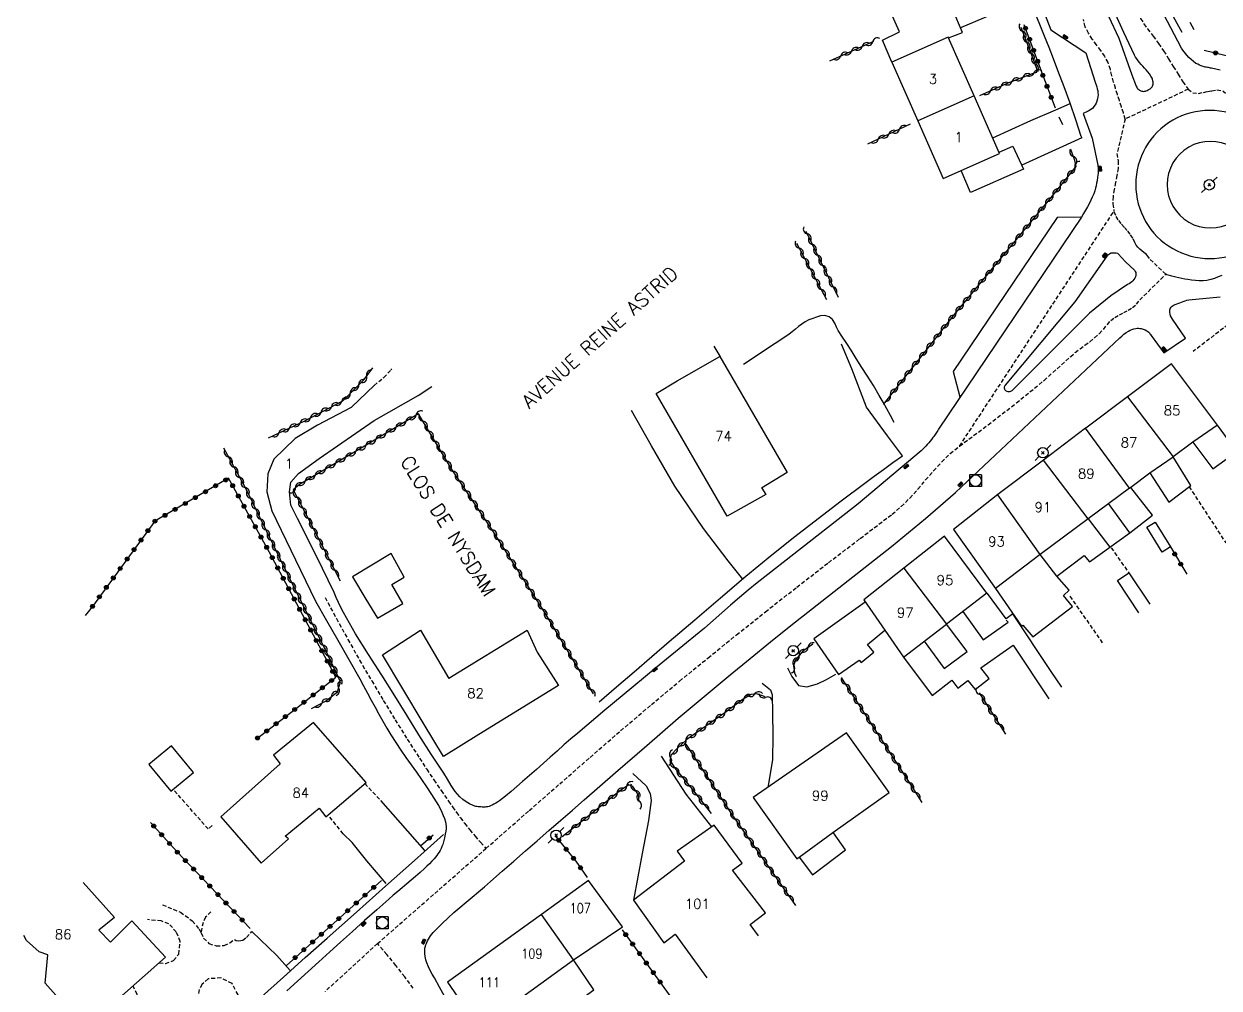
# Model space of a CAD drawing. Header units: millimetres. Extents: x 157000 to 158001, y 157000 to 158002.
# Drawn here: x 157381.4 to 157534.4, y 157479.6 to 157602.9 of the extents above; entities that cross this region are included whole.
import ezdxf
from ezdxf.enums import TextEntityAlignment as Align

# ---------------------------------------------------------------- set-up
doc = ezdxf.new("R2010")
doc.units = ezdxf.units.MM
doc.linetypes.add('DASHED', pattern=[0.75, 0.5, -0.25])
doc.layers.get('0').update_dxf_attribs({"linetype": 'CONTINUOUS'})
for name, color, linetype in [('W0001', 6, 'DASHED'), ('W0006', 2, 'CONTINUOUS'), ('W0008', 7, 'CONTINUOUS'), ('W0014', 7, 'CONTINUOUS'), ('W0017', 7, 'CONTINUOUS'), ('W0101', 7, 'CONTINUOUS'), ('W0104', 1, 'CONTINUOUS'), ('W0112', 1, 'DASHED'), ('W0300', 7, 'CONTINUOUS'), ('W0310', 3, 'CONTINUOUS'), ('W0323', 7, 'CONTINUOUS'), ('W0401', 7, 'CONTINUOUS'), ('W0420', 7, 'CONTINUOUS'), ('W0473', 7, 'CONTINUOUS'), ('W0989', 7, 'CONTINUOUS'), ('W0991', 7, 'CONTINUOUS'), ('W1102', 7, 'CONTINUOUS')]:
    doc.layers.add(name, color=color, linetype=linetype)
doc.styles.get("Standard").update_dxf_attribs({"font": 'romans.shx', "width": 0.85})

# ---------------------------------------------------------------- blocks, each defined once
blk = doc.blocks.new('T473')
for p, q in [((-0.166667, 0.166667), (0.166667, -0.166667)), ((-0.166667, -0.166667), (0.166667, 0.166667)), ((0.500001, 0.500001), (1.000002, 1.000002)), ((-1.000002, -1.000002), (-0.500001, -0.500001))]:
    blk.add_line(p, q)
blk.add_ellipse((0, 0), major_axis=(0.471405, 0.471405), ratio=1, start_param=5.4977871438, end_param=11.780972451)
blk = doc.blocks.new('T401')
for p, q in [((-0.3, 0.3), (0, 0.3)), ((-0.3, -0.25), (-0.3, 0.3)), ((-0.3, 0.15), (0, 0.15)), ((-0.3, 0), (0, 0)), ((0, 0.3), (0, -0.25)), ((-0.3, -0.15), (0, -0.15)), ((-0.3, -0.25), (-0.3, -0.3)), ((-0.3, -0.3), (0, -0.3)), ((0, -0.3), (0, -0.25))]:
    blk.add_line(p, q)
blk = doc.blocks.new('T420')
for p, q in [((0.75, 0.75), (-0.75, 0.75)), ((-0.75, 0.75), (-0.75, -0.75)), ((0.75, 0.75), (0.75, -0.75)), ((0.75, -0.75), (-0.75, -0.75))]:
    blk.add_line(p, q)
blk.add_ellipse((0, 0), major_axis=(-0.53, 0.53), ratio=1, start_param=3.926991, end_param=10.210176)
blk = doc.blocks.new('t310o')
at = {"color": 0, "linetype": 'Continuous'}
for centre, start, end in [((-0.5, 0.38), 216.8699, 323.1304), ((0.5, -0.37), 36.8699, 143.1303)]:
    blk.add_arc(centre, 0.625, start, end, dxfattribs=at)
blk = doc.blocks.new('t323o')
at = {"color": 0, "linetype": 'Continuous'}
for radius in [0.25, 0.15]:
    blk.add_circle((0, 0), radius, dxfattribs=at)

msp = doc.modelspace()

# ---------------------------------------------------------------- linework, layer by layer
at = {"layer": 'W0001'}
for points in [[(157516.91, 157612.58), (157521.92, 157607.71), (157522.42, 157607.09), (157522.85, 157606.42), (157523.24, 157605.72), (157523.6, 157605.01), (157523.95, 157604.3), (157524.32, 157603.6), (157524.74, 157602.92), (157525.21, 157602.28), (157525.93, 157601.36), (157526.61, 157600.41), (157527.26, 157599.45), (157527.88, 157598.46), (157528.5, 157597.48), (157529.12, 157596.49), (157529.74, 157595.52), (157530.39, 157594.55)], [(157522.35, 157590.73), (157522.11, 157591.52), (157521.86, 157592.31), (157521.6, 157593.1), (157521.35, 157593.89), (157521.1, 157594.68), (157520.86, 157595.48), (157520.64, 157596.28), (157520.45, 157597.08), (157520.16, 157597.96), (157519.72, 157598.77), (157519.21, 157599.51), (157518.67, 157600.23), (157518.14, 157600.96), (157517.64, 157601.72), (157517.24, 157602.56), (157516.99, 157603.46)], [(157530.39, 157594.55), (157522.35, 157590.73)], [(157530.39, 157594.55), (157530.98, 157594.11), (157531.71, 157594.02), (157532.36, 157594.16), (157532.89, 157594.26), (157533.42, 157594.37), (157534.08, 157594.48), (157534.82, 157594.36), (157535.4, 157593.87), (157535.83, 157593.43), (157536.38, 157593.17), (157536.95, 157593.05), (157537.48, 157592.97), (157538, 157592.9), (157538.56, 157592.8), (157539.12, 157592.57), (157539.56, 157592.17), (157543.85, 157590.53)], [(157522.35, 157590.73), (157521.29, 157586.33), (157521.45, 157585.4), (157521.43, 157584.46), (157521.29, 157583.54), (157521.11, 157582.64), (157520.93, 157581.75), (157520.79, 157580.84), (157520.76, 157579.9), (157520.91, 157578.96)], [(157501.15, 157548.91), (157520.91, 157578.96)], [(157527.53, 157570.88), (157525.44, 157572.89), (157525.25, 157573.19), (157525.01, 157573.45), (157524.75, 157573.67), (157524.48, 157573.88), (157524.21, 157574.11), (157523.95, 157574.35), (157523.73, 157574.63), (157523.57, 157574.96), (157523.32, 157575.52), (157522.99, 157576.02), (157522.61, 157576.49), (157522.21, 157576.93), (157521.82, 157577.38), (157521.45, 157577.86), (157521.13, 157578.39), (157520.91, 157578.96)], [(157501.15, 157548.91), (157504.81, 157551.64), (157508.42, 157554.42), (157511.96, 157557.31), (157515.37, 157560.35), (157515.95, 157560.86), (157516.57, 157561.34), (157517.19, 157561.8), (157517.81, 157562.26), (157518.43, 157562.75), (157519.03, 157563.27), (157519.58, 157563.84), (157520.07, 157564.47), (157520.5, 157564.97), (157521.03, 157565.36), (157521.6, 157565.69), (157522.16, 157565.98), (157522.73, 157566.28), (157523.29, 157566.63), (157523.8, 157567.06), (157524.21, 157567.6), (157527.53, 157570.88)], [(157534.73, 157570.75), (157534.23, 157570.56), (157533.77, 157570.36), (157533.29, 157570.21), (157532.81, 157570.11), (157532.31, 157570.05), (157531.82, 157570.03), (157531.33, 157570.07), (157530.84, 157570.14), (157530.35, 157570.21), (157529.97, 157570.28), (157529.58, 157570.35), (157529.2, 157570.43), (157528.82, 157570.53), (157528.66, 157570.58), (157528.49, 157570.61), (157528.33, 157570.65), (157528.17, 157570.68), (157528.01, 157570.71), (157527.85, 157570.76), (157527.69, 157570.81), (157527.53, 157570.88)], [(157440.55, 157497.43), (157446.08, 157502.28), (157449.98, 157505.68), (157453.87, 157509.09), (157457.78, 157512.48), (157461.72, 157515.83), (157465.33, 157518.84), (157468.97, 157521.82), (157472.62, 157524.77), (157476.3, 157527.7), (157480.32, 157530.86), (157484.37, 157533.99), (157488.44, 157537.1), (157492.51, 157540.19), (157493.69, 157541.18), (157494.79, 157542.26), (157495.82, 157543.4), (157496.81, 157544.57), (157497.81, 157545.73), (157498.85, 157546.87), (157499.95, 157547.94), (157501.15, 157548.91)], [(157419.96, 157529.54), (157421.4, 157526.85), (157422.88, 157524.17), (157424.38, 157521.51), (157425.92, 157518.86), (157427.41, 157516.36), (157428.93, 157513.88), (157430.48, 157511.42), (157432.05, 157508.97), (157432.96, 157507.58), (157433.88, 157506.2), (157434.81, 157504.83), (157435.75, 157503.48), (157436.26, 157502.76), (157436.76, 157502.05), (157437.28, 157501.35), (157437.81, 157500.65), (157438.48, 157499.83), (157439.15, 157499.02), (157439.85, 157498.22), (157440.55, 157497.43)], [(157426.67, 157485.26), (157440.55, 157497.43)], [(157426.67, 157485.26), (157424.44, 157483.22), (157422.21, 157481.18), (157419.97, 157479.15)], [(157431.25, 157479.55), (157430.15, 157481.02), (157429.02, 157482.46), (157427.86, 157483.87), (157426.67, 157485.26)]]:
    msp.add_lwpolyline(points, dxfattribs=at)
at = {"layer": 'W0006'}
msp.add_lwpolyline([(157516.67, 157578.21), (157513.64, 157578.14), (157500.32, 157558.43), (157501.17, 157555.22)], dxfattribs=at)
at = {"layer": 'W0008'}
for points in [[(157503.2, 157627.06), (157512.83, 157602.14), (157517.3, 157599.22), (157518.53, 157595.34), (157518.62, 157595.1), (157518.71, 157594.85), (157518.78, 157594.6), (157518.84, 157594.35), (157518.86, 157594.09), (157518.87, 157593.83), (157518.86, 157593.57), (157518.81, 157593.31), (157518.73, 157593.05), (157518.63, 157592.79), (157518.5, 157592.55), (157518.35, 157592.33), (157518.19, 157592.15), (157518.02, 157592), (157517.83, 157591.86), (157517.62, 157591.75), (157516.96, 157591.44), (157518.14, 157588.29), (157518.83, 157584.85), (157518.88, 157584.34), (157518.87, 157583.83), (157518.81, 157583.33), (157518.74, 157582.84), (157518.69, 157582.52), (157518.63, 157582.2), (157518.56, 157581.89), (157518.47, 157581.58), (157518.32, 157581.16), (157518.14, 157580.76), (157517.95, 157580.37), (157517.76, 157579.98), (157517.52, 157579.52), (157517.28, 157579.08), (157517.03, 157578.64), (157516.75, 157578.21), (157498.46, 157551.06), (157498.37, 157550.92), (157498.28, 157550.79), (157498.19, 157550.66), (157498.11, 157550.52), (157498.02, 157550.39), (157497.93, 157550.26), (157497.84, 157550.12), (157497.74, 157549.99), (157497.57, 157549.76), (157497.39, 157549.54), (157497.21, 157549.31), (157497.02, 157549.1), (157496.83, 157548.89), (157496.63, 157548.69), (157496.43, 157548.5), (157496.22, 157548.32), (157488.18, 157541.53), (157486.58, 157540.3), (157475.27, 157531.43)], [(157534.5, 157597.01), (157533.95, 157597.13), (157533.4, 157597.24), (157533.26, 157597.27), (157533.13, 157597.29), (157532.99, 157597.32), (157532.86, 157597.34), (157532.72, 157597.36), (157532.59, 157597.39), (157532.45, 157597.43), (157532.32, 157597.46), (157532.08, 157597.55), (157531.85, 157597.64), (157531.62, 157597.75), (157531.4, 157597.87), (157531.08, 157598.1), (157530.79, 157598.36), (157530.51, 157598.63), (157530.25, 157598.91), (157530.06, 157599.12), (157529.88, 157599.34), (157529.72, 157599.56), (157529.57, 157599.81), (157521.01, 157616.09)], [(157520.22, 157603.92), (157521.55, 157601.1), (157523.19, 157596.38), (157523.76, 157594.93), (157523.82, 157594.81), (157523.89, 157594.7), (157523.97, 157594.6), (157524.07, 157594.51), (157524.16, 157594.44), (157524.25, 157594.39), (157524.36, 157594.35), (157524.46, 157594.32), (157524.58, 157594.29), (157524.7, 157594.28), (157524.82, 157594.29), (157524.93, 157594.31), (157525.05, 157594.35), (157525.16, 157594.41), (157525.27, 157594.47), (157525.37, 157594.53), (157525.45, 157594.58), (157525.54, 157594.63), (157525.61, 157594.68), (157525.68, 157594.74), (157525.72, 157594.79), (157525.76, 157594.83), (157525.8, 157594.88), (157525.83, 157594.94), (157525.86, 157594.99), (157525.88, 157595.05), (157525.9, 157595.1), (157525.92, 157595.16), (157525.93, 157595.27), (157525.93, 157595.38), (157525.91, 157595.48), (157525.89, 157595.58), (157525.88, 157595.68), (157525.86, 157595.78), (157525.83, 157595.87), (157525.8, 157595.97), (157525.64, 157596.25), (157525.45, 157596.52), (157525.24, 157596.77), (157525.03, 157597.02), (157524.81, 157597.25), (157524.59, 157597.49), (157524.38, 157597.73), (157524.18, 157597.98), (157524.01, 157598.21), (157523.84, 157598.44), (157523.68, 157598.67), (157523.55, 157598.92), (157522.16, 157601.8), (157519.38, 157607.96)], [(157479.55, 157525.94), (157492.43, 157536.06), (157496.8, 157539.64), (157500.62, 157542.99), (157521.66, 157562.76), (157521.92, 157562.99), (157522.18, 157563.22), (157522.45, 157563.43), (157522.75, 157563.62), (157522.97, 157563.74), (157523.2, 157563.84), (157523.44, 157563.91), (157523.69, 157563.97), (157523.87, 157563.99), (157524.05, 157563.99), (157524.23, 157563.97), (157524.4, 157563.94), (157524.66, 157563.86), (157524.9, 157563.76), (157525.13, 157563.63), (157525.35, 157563.47), (157525.44, 157563.38), (157525.52, 157563.28), (157525.59, 157563.17), (157525.66, 157563.07), (157527.29, 157560.82), (157530.06, 157562.71), (157528.39, 157565.16), (157528.26, 157565.36), (157528.16, 157565.57), (157528.09, 157565.79), (157528.05, 157566.02), (157528.05, 157566.09), (157528.05, 157566.16), (157528.05, 157566.23), (157528.06, 157566.3), (157528.07, 157566.36), (157528.09, 157566.43), (157528.12, 157566.5), (157528.15, 157566.56), (157528.24, 157566.69), (157528.36, 157566.79), (157528.49, 157566.88), (157528.63, 157566.96), (157528.85, 157567.07), (157529.08, 157567.16), (157529.32, 157567.24), (157529.55, 157567.32), (157529.77, 157567.41), (157530, 157567.5), (157530.23, 157567.58), (157530.48, 157567.63), (157534.51, 157568)], [(157438.9, 157502.94), (157438.44, 157503.15), (157438.01, 157503.41), (157437.6, 157503.7), (157437.22, 157504.04), (157436.61, 157504.73), (157436.09, 157505.49), (157435.62, 157506.28), (157435.14, 157507.05), (157433.54, 157509.5), (157431.97, 157511.98), (157430.43, 157514.47), (157428.88, 157516.96), (157427.2, 157519.6), (157425.51, 157522.23), (157423.86, 157524.89), (157422.31, 157527.61), (157421.98, 157528.24), (157421.67, 157528.88), (157421.38, 157529.53), (157421.11, 157530.19)], [(157418.73, 157529.08), (157420.15, 157526.59), (157421.57, 157524.1), (157422.98, 157521.61), (157424.39, 157519.12), (157424.89, 157518.22), (157425.38, 157517.32), (157425.87, 157516.41), (157426.36, 157515.51), (157426.85, 157514.61), (157427.35, 157513.71), (157427.86, 157512.82), (157428.39, 157511.95), (157429.01, 157510.97), (157429.65, 157510.02), (157430.31, 157509.07), (157430.97, 157508.13), (157431.64, 157507.2), (157432.3, 157506.25), (157432.95, 157505.31), (157433.58, 157504.34), (157433.89, 157503.88), (157434.18, 157503.41), (157434.47, 157502.94), (157434.73, 157502.45), (157434.92, 157502.06), (157435.09, 157501.67), (157435.25, 157501.27), (157435.36, 157500.85), (157435.41, 157500.55), (157435.44, 157500.25), (157435.45, 157499.95), (157435.42, 157499.64), (157435.4, 157499.56), (157435.38, 157499.49), (157435.35, 157499.41), (157435.31, 157499.34)]]:
    msp.add_lwpolyline(points, dxfattribs=at)
msp.add_lwpolyline([(157542.65, 157582.38, 0.27024), (157537.91, 157590.59, 0.264659), (157528.43, 157590.59, 0.57735), (157528.43, 157574.17, 0.57735), (157542.65, 157582.38)], format="xyb", dxfattribs=at)
msp.add_lwpolyline([(157507.82, 157555.97), (157507.69, 157555.89), (157507.54, 157555.85), (157507.39, 157555.86), (157507.25, 157555.89), (157507.16, 157555.93), (157507.07, 157555.99), (157507, 157556.07), (157506.95, 157556.16), (157506.93, 157556.22), (157506.91, 157556.29), (157506.9, 157556.36), (157506.9, 157556.43), (157506.91, 157556.5), (157506.93, 157556.56), (157506.96, 157556.63), (157507.01, 157556.68), (157515.96, 157567.38), (157520.03, 157573.22), (157520.12, 157573.33), (157520.22, 157573.43), (157520.33, 157573.51), (157520.45, 157573.58), (157520.57, 157573.62), (157520.69, 157573.64), (157520.82, 157573.65), (157520.94, 157573.65), (157521.07, 157573.64), (157521.2, 157573.63), (157521.34, 157573.59), (157521.45, 157573.51), (157522.39, 157572.46), (157523.52, 157571.4), (157523.63, 157571.26), (157523.69, 157571.1), (157523.72, 157570.93), (157523.71, 157570.77), (157523.67, 157570.56), (157523.58, 157570.37), (157523.46, 157570.2), (157523.34, 157570.05), (157523.18, 157569.9), (157523.01, 157569.78), (157522.84, 157569.67), (157522.66, 157569.56), (157520.51, 157568.11), (157517.77, 157565.92)], close=True, dxfattribs=at)
at = {"layer": 'W0014'}
for points in [[(157516.79, 157588.32), (157516.78, 157588.37), (157516.76, 157588.42), (157516.74, 157588.47), (157516.73, 157588.52), (157516.03, 157590.65), (157515.29, 157592.76), (157514.53, 157594.86), (157513.74, 157596.95), (157513.18, 157598.43), (157512.6, 157599.9), (157512.01, 157601.36), (157511.42, 157602.83), (157510.82, 157604.29)], [(157529.64, 157601.82), (157528.12, 157604.59)], [(157455.02, 157516.17), (157457.26, 157518.11), (157459.51, 157520.04), (157461.76, 157521.97), (157464.01, 157523.89), (157467.28, 157526.69), (157470.54, 157529.48), (157473.82, 157532.26), (157477.14, 157534.99), (157480.07, 157537.33), (157483.04, 157539.63), (157486.02, 157541.9), (157489.02, 157544.15), (157490.22, 157545.04), (157491.42, 157545.93), (157492.62, 157546.81), (157493.83, 157547.68)], [(157475.26, 157531.43), (157474.11, 157530.49), (157472.97, 157529.54), (157471.84, 157528.57), (157470.72, 157527.59), (157469.61, 157526.61), (157468.49, 157525.63), (157467.36, 157524.67), (157466.22, 157523.72), (157462.72, 157520.87), (157459.23, 157518), (157455.76, 157515.11), (157452.31, 157512.2), (157451.42, 157511.44), (157450.53, 157510.67), (157449.65, 157509.89), (157448.77, 157509.11), (157447.89, 157508.33), (157447.01, 157507.55), (157446.12, 157506.78), (157445.23, 157506.01), (157444.5, 157505.37), (157443.77, 157504.73), (157443.03, 157504.11), (157442.26, 157503.52), (157442.03, 157503.36), (157441.8, 157503.21), (157441.57, 157503.08), (157441.32, 157502.96), (157441.14, 157502.88), (157440.96, 157502.82), (157440.77, 157502.78), (157440.58, 157502.74), (157440.45, 157502.73), (157440.33, 157502.73), (157440.2, 157502.73), (157440.08, 157502.73), (157439.9, 157502.74), (157439.72, 157502.75), (157439.54, 157502.77), (157439.37, 157502.8), (157439.25, 157502.82), (157439.13, 157502.86), (157439.02, 157502.9), (157438.91, 157502.94)], [(157435.24, 157478.52), (157434.58, 157479.69), (157433.94, 157480.88), (157433.68, 157481.35), (157433.42, 157481.83), (157433.18, 157482.31), (157432.98, 157482.82), (157432.87, 157483.2), (157432.77, 157483.6), (157432.72, 157483.99), (157432.71, 157484.4), (157432.72, 157484.53), (157432.74, 157484.66), (157432.76, 157484.79), (157432.8, 157484.92), (157432.83, 157485.04), (157432.88, 157485.17), (157432.92, 157485.29), (157432.97, 157485.41), (157433.07, 157485.63), (157433.19, 157485.85), (157433.32, 157486.05), (157433.46, 157486.25), (157433.8, 157486.68), (157434.17, 157487.08), (157434.55, 157487.46), (157434.94, 157487.84), (157435.69, 157488.54), (157436.45, 157489.23), (157437.22, 157489.9), (157438, 157490.57), (157438.78, 157491.22), (157439.57, 157491.88), (157440.35, 157492.54), (157441.13, 157493.21), (157442.62, 157494.51), (157444.12, 157495.82), (157445.62, 157497.12), (157447.11, 157498.43), (157448.61, 157499.73), (157450.11, 157501.04), (157451.61, 157502.34), (157453.11, 157503.64), (157457.12, 157507.13), (157461.12, 157510.62), (157465.15, 157514.09), (157469.22, 157517.51), (157471.79, 157519.64), (157474.36, 157521.75), (157476.95, 157523.85), (157479.55, 157525.94)], [(157409.02, 157475.97), (157411.82, 157478.47), (157414.62, 157480.97), (157417.43, 157483.47), (157420.23, 157485.96), (157423.96, 157489.28), (157427.68, 157492.6), (157431.41, 157495.91), (157435.13, 157499.23)], [(157435.31, 157499.34), (157435.27, 157498.98), (157435.2, 157498.62), (157435.11, 157498.27), (157435.01, 157497.92), (157434.91, 157497.67), (157434.8, 157497.42), (157434.67, 157497.18), (157434.54, 157496.95), (157434.4, 157496.73), (157434.24, 157496.52), (157434.08, 157496.32), (157433.91, 157496.12), (157433.61, 157495.79), (157433.3, 157495.47), (157432.99, 157495.16), (157432.67, 157494.86), (157432.11, 157494.35), (157431.55, 157493.86), (157430.98, 157493.37), (157430.41, 157492.89), (157429.84, 157492.41), (157429.26, 157491.93), (157428.69, 157491.44), (157428.12, 157490.95), (157426.57, 157489.58), (157425.02, 157488.2), (157423.47, 157486.82), (157421.93, 157485.43), (157420.55, 157484.19), (157419.18, 157482.95), (157417.81, 157481.71), (157416.44, 157480.47), (157415.07, 157479.23)]]:
    msp.add_lwpolyline(points, dxfattribs=at)
msp.add_lwpolyline([(157538.79, 157582.35, 0.27024), (157536.02, 157587.15, 0.264659), (157530.48, 157587.15, 0.57735), (157530.48, 157577.55, 0.57735), (157538.79, 157582.35)], format="xyb", dxfattribs=at)
at = {"layer": 'W0017'}
for points in [[(157510.05, 157606.15), (157501.28, 157602.4)], [(157505.39, 157588.34), (157510.25, 157590.55), (157513.48, 157591.93), (157515.3, 157592.73)], [(157516.8, 157588.32), (157509.1, 157584.85)], [(157493.85, 157547.67), (157491.95, 157550.2), (157489.26, 157553.89), (157487.37, 157558.8), (157486.04, 157561.96)], [(157426.27, 157556.68), (157423.29, 157553.85), (157418.98, 157551.58), (157416.13, 157549.89), (157413.38, 157547.24), (157412.63, 157545.35), (157412.52, 157543.04), (157413.15, 157540.61), (157416.16, 157534.35), (157418.73, 157529.08)], [(157421.1, 157530.18), (157418.88, 157534.81), (157416.43, 157539.64), (157415.58, 157541.34), (157415.42, 157543.04), (157415.56, 157544.3), (157416.56, 157545.39), (157419.22, 157547.3), (157426.25, 157552.18), (157431.87, 157555.38), (157433.6, 157556.51)], [(157473.4, 157531.87), (157471.56, 157534.22), (157468.4, 157538.35), (157464.71, 157543.76), (157461.72, 157548.94), (157459.19, 157553.45)], [(157479.15, 157520.56), (157479.69, 157519.44), (157480.56, 157518.27), (157481.61, 157518.11), (157482.97, 157518.5), (157484.14, 157519.06), (157485.31, 157519.71)], [(157475.89, 157518.56), (157476.96, 157517.71), (157477.15, 157517.07), (157477.2, 157514.8), (157477.24, 157511.84), (157477.22, 157508.78), (157476.6, 157505.23)], [(157469.44, 157500.18), (157466.17, 157504.39), (157463.02, 157509.23)], [(157459.35, 157507.02), (157461.04, 157505.45), (157461.56, 157504.45), (157461.68, 157503.58), (157461.33, 157501), (157460.52, 157496.77), (157459.42, 157490.84)], [(157427.03, 157503.58), (157429.57, 157500.71), (157432.66, 157497.17)], [(157427.79, 157492.95), (157425.31, 157495.85), (157423.42, 157498.21), (157422.29, 157499.31)], [(157415.5, 157481.81), (157413.8, 157483.72), (157410.58, 157486.81)]]:
    msp.add_lwpolyline(points, dxfattribs=at)
at = {"layer": 'W0101'}
for points in [[(157503.03, 157593.7), (157499.7, 157601.23), (157492.48, 157598.03), (157495.8, 157590.52)], [(157506.28, 157586.35), (157503.03, 157593.7)], [(157495.8, 157590.52), (157499.06, 157583.15), (157506.28, 157586.35)], [(157465, 157557.24), (157470.48, 157560.38)], [(157470.48, 157560.38), (157479.08, 157545.52), (157475.82, 157543.51), (157475.83, 157543.51), (157476.34, 157542.72), (157471.42, 157539.95)], [(157528.29, 157559.41), (157522.64, 157555.19)], [(157534.15, 157551.59), (157528.29, 157559.41)], [(157471.42, 157539.95), (157462.32, 157555.63), (157465, 157557.24)], [(157522.64, 157555.19), (157517.29, 157551.21), (157517.26, 157551.18)], [(157517.26, 157551.18), (157511.89, 157547.12)], [(157534.15, 157551.59), (157530.98, 157549.39), (157528.47, 157547.53)], [(157511.89, 157547.12), (157506.06, 157542.71)], [(157522.91, 157543.54), (157523.05, 157543.64), (157525.49, 157545.5), (157528.47, 157547.53)], [(157522.91, 157543.54), (157517.59, 157539.6)], [(157506.06, 157542.71), (157500.38, 157538.25)], [(157517.59, 157539.6), (157511.45, 157535.05)], [(157499.23, 157537.4), (157494.03, 157533.28)], [(157504.64, 157530.09), (157499.23, 157537.4)], [(157500.38, 157538.25), (157505.76, 157530.69)], [(157511.45, 157535.05), (157505.76, 157530.69)], [(157494.03, 157533.28), (157488.92, 157529.22)], [(157488.92, 157529.22), (157491.58, 157525.35), (157491.57, 157525.35), (157491.58, 157525.35), (157493.97, 157521.91), (157499.47, 157526.13)], [(157504.64, 157530.09), (157499.47, 157526.13)], [(157486.67, 157512.23), (157474.75, 157503.94), (157480.34, 157496.12), (157480.63, 157496.3)], [(157485.02, 157499.44), (157484.95, 157499.49), (157492.15, 157504.58), (157486.67, 157512.23)], [(157469.76, 157500.4), (157465.02, 157497.09), (157465.96, 157495.8), (157459.42, 157490.84), (157463.29, 157485.36), (157464.74, 157486.49), (157468.83, 157480.89)], [(157475.41, 157486.25), (157474.37, 157487.69), (157476.33, 157489.18), (157472.08, 157494.65), (157473.32, 157495.57), (157469.76, 157500.4)], [(157480.63, 157496.3), (157484.95, 157499.49)], [(157389.01, 157493.07), (157393.02, 157488.59), (157391, 157486.99), (157392.52, 157485.43), (157395.24, 157488.17), (157399.52, 157483.51), (157390.64, 157475.63), (157387.93, 157475.92), (157384.16, 157480.19), (157384.48, 157483.81), (157383.37, 157484.21), (157381.74, 157485.68), (157381.42, 157486.29)], [(157453.67, 157493.32), (157447.67, 157488.98)], [(157451.75, 157483.19), (157458.01, 157487.39), (157453.67, 157493.32)], [(157447.67, 157488.98), (157435.62, 157480.34)], [(157439.68, 157474.45), (157451.75, 157483.19)], [(157435.62, 157480.34), (157439.68, 157474.45)]]:
    msp.add_lwpolyline(points, dxfattribs=at)
for points in [[(157449.82, 157518.29), (157439.62, 157512.01), (157439.63, 157512.01), (157435.12, 157509.21), (157432.53, 157513.49), (157427.29, 157522.2), (157432.19, 157525.37), (157435.79, 157519.19), (157435.79, 157519.2), (157445.81, 157525.36), (157447.11, 157522.56), (157447.1, 157522.56)], [(157411.76, 157495.56), (157415.29, 157498.68), (157414.87, 157498.99), (157419.19, 157502.6), (157420.05, 157501.46), (157425.2, 157505.88), (157418.47, 157513.56), (157413.34, 157509.35), (157414.2, 157508.26), (157406.6, 157501.5)]]:
    msp.add_lwpolyline(points, close=True, dxfattribs=at)
at = {"layer": 'W0104'}
for points in [[(157499.74, 157601.12), (157501.52, 157601.83), (157499.04, 157607.66), (157497.23, 157606.89), (157497.24, 157606.85)], [(157492.48, 157598.03), (157492.48, 157598.03), (157491.27, 157600.84), (157493.45, 157601.91), (157492.37, 157604.39)], [(157506.21, 157586.5), (157506.21, 157586.5), (157507.97, 157587.27), (157509.33, 157584.34), (157502.53, 157581.34), (157501.35, 157584.17), (157501.36, 157584.17)], [(157469.7, 157561.71), (157470.46, 157560.39), (157470.48, 157560.38)], [(157530.98, 157549.39), (157533.55, 157545.99), (157536.65, 157548.2), (157534.15, 157551.59)], [(157525.49, 157545.5), (157527.95, 157541.73), (157530.73, 157543.88), (157528.47, 157547.53)], [(157505.76, 157530.69), (157509.08, 157525.88), (157509.26, 157525.99), (157510.51, 157524.52), (157515.59, 157528.4), (157514.44, 157529.8), (157515.16, 157530.47), (157513.6, 157532.27), (157513.61, 157532.27), (157517.11, 157534.89), (157517.78, 157534.08), (157522.93, 157537.83), (157525.84, 157540.07), (157523.05, 157543.63), (157523.05, 157543.64)], [(157522.93, 157537.83), (157520.23, 157541.55)], [(157517.59, 157539.6), (157520.37, 157535.97)], [(157513.6, 157532.27), (157511.45, 157535.05)], [(157511.45, 157535.05), (157511.45, 157535.05)], [(157524.1, 157527.56), (157521.34, 157531.71), (157522.81, 157532.68)], [(157522.81, 157532.68), (157525.48, 157528.68)], [(157488.92, 157529.22), (157489.07, 157528.94), (157489.05, 157528.93), (157482.5, 157524.27)], [(157514.25, 157518.06), (157512.87, 157520.08), (157507.95, 157527.46), (157507.11, 157526.8), (157504.73, 157530.06), (157504.64, 157530.09)], [(157501.56, 157527.73), (157504.15, 157524.14)], [(157504.15, 157524.14), (157507.36, 157526.4), (157507.11, 157526.65)], [(157482.5, 157524.27), (157485.64, 157519.67), (157488.32, 157521.52), (157488.54, 157521.24), (157490.19, 157522.56), (157489.38, 157523.51), (157491.57, 157525.35)], [(157496.62, 157523.94), (157499.17, 157520.45), (157502.13, 157522.65), (157499.47, 157526.13)], [(157493.97, 157521.91), (157497.64, 157517), (157500.18, 157518.96), (157500.18, 157518.95), (157500.94, 157517.92), (157502.21, 157518.92), (157503.14, 157517.75), (157504.95, 157519.17), (157503.89, 157520.52), (157508.02, 157523.46), (157512.58, 157516.59)], [(157480.63, 157496.3), (157482.34, 157494.07), (157486.55, 157497.25), (157485.02, 157499.44)], [(157447.11, 157461.95), (157450.43, 157463.81), (157448.46, 157466.72), (157445.23, 157472.63), (157448.54, 157474.92), (157448.22, 157475.36), (157450.7, 157477.1), (157450.74, 157477.12), (157450.99, 157476.92), (157454.33, 157479.34), (157451.75, 157483.19)]]:
    msp.add_lwpolyline(points, dxfattribs=at)
for points in [[(157526.19, 157539.18), (157528.15, 157536), (157527.06, 157535.33), (157525.11, 157538.52)], [(157428.42, 157535.15), (157423.47, 157532.18), (157425.19, 157529.31), (157426.65, 157526.9), (157429.89, 157528.79), (157428.49, 157531.2), (157430.1, 157532.15)], [(157400.31, 157510.55), (157397.42, 157508.16), (157400.23, 157504.77), (157403.11, 157507.16)]]:
    msp.add_lwpolyline(points, close=True, dxfattribs=at)
at = {"layer": 'W0112'}
for points in [[(157545.75, 157571.3), (157537.89, 157566.27), (157531.04, 157561.02)], [(157426.26, 157556.67), (157427.46, 157557.67), (157428.4, 157558.67), (157428.48, 157558.8)], [(157530.52, 157543.71), (157535.22, 157536.53)], [(157520.56, 157535.9), (157522.81, 157532.68)], [(157515.28, 157529.7), (157519.52, 157523.58)], [(157405.53, 157500.35), (157404.99, 157499.93), (157400.51, 157505.01)], [(157425.03, 157505.73), (157427.05, 157503.6)], [(157422.29, 157499.31), (157420.34, 157501.71)], [(157399.15, 157490.23), (157401.45, 157489.28), (157402.97, 157488.17), (157403.84, 157487.14), (157404.1, 157486.64), (157404.42, 157485.97), (157405.09, 157485.28), (157406.02, 157484.97), (157407.06, 157485.02), (157407.77, 157485.38), (157408.35, 157485.8)], [(157398.74, 157482.81), (157399.55, 157482.7), (157400.58, 157483.1), (157401.23, 157483.93), (157401.42, 157485.52), (157400.92, 157486.76), (157399.96, 157487.81), (157399, 157488.16), (157397.22, 157488.33)], [(157405.34, 157489.32), (157404.65, 157488.64), (157404.36, 157487.96), (157404.17, 157487.22), (157404.1, 157486.64)], [(157408.36, 157485.79), (157408.59, 157485.68), (157408.94, 157485.6), (157409.42, 157485.71), (157409.9, 157486.05), (157410.58, 157486.81)], [(157409.02, 157476.97), (157408.82, 157478.71), (157408.05, 157480.16), (157406.63, 157480.87), (157405.01, 157480.75), (157404.21, 157480.06), (157403.84, 157479.39), (157403.68, 157478.59), (157403.74, 157477.67), (157393.09, 157468.21), (157391.39, 157470.2), (157392.3, 157471.01), (157393.61, 157472.22), (157393.93, 157472.61), (157395.06, 157474.44), (157396.01, 157476.26), (157396.1, 157477.54), (157395.92, 157478.76), (157395.39, 157479.83)]]:
    msp.add_lwpolyline(points, dxfattribs=at)
at = {"layer": 'W0300'}
msp.add_lwpolyline([(157492.78, 157551.93), (157492.32, 157552.81), (157491.85, 157553.68), (157491.37, 157554.54), (157490.88, 157555.39), (157490.13, 157556.64), (157489.36, 157557.87), (157488.58, 157559.09), (157487.8, 157560.32), (157487.26, 157561.17), (157486.72, 157562.02), (157486.18, 157562.86), (157485.63, 157563.71), (157485.4, 157564.14), (157485.19, 157564.64), (157484.89, 157565.12), (157484.45, 157565.46), (157483.91, 157565.6), (157483.35, 157565.57), (157482.84, 157565.42), (157482.36, 157565.25), (157481.88, 157565.05), (157481.41, 157564.79), (157480.97, 157564.5), (157480.55, 157564.19), (157480.15, 157563.87), (157479.74, 157563.54), (157479.33, 157563.23), (157478.91, 157562.93), (157477.56, 157562.03), (157476.21, 157561.13), (157474.86, 157560.24), (157473.51, 157559.35)], dxfattribs=at)
at = {"layer": 'W0310'}
for points in [[(157503.74, 157593.74), (157507.39, 157595.37), (157510.5, 157596.58), (157511.05, 157596.73), (157511.1, 157597.03), (157510.73, 157598.01), (157509.05, 157602.44)], [(157484.57, 157598.2), (157490.17, 157600.69)], [(157494.82, 157590.07), (157489.39, 157587.54)], [(157515.33, 157586.9), (157515.83, 157585.62), (157516.02, 157584.67), (157512.66, 157580.48), (157500.47, 157565.74), (157491.36, 157554.24)], [(157481.48, 157576.42), (157483.16, 157572.99), (157485.6, 157567.95)], [(157484.18, 157567.62), (157480.34, 157574.81)], [(157412.71, 157549.95), (157417.27, 157552.11), (157422.22, 157554.7), (157424.98, 157557.43), (157426.08, 157558.91)], [(157454.31, 157517.22), (157448, 157527.73), (157441.43, 157538.08), (157436.15, 157546.01), (157431.92, 157553.05), (157424.58, 157548.63), (157416.67, 157544), (157415.86, 157543.32), (157417.79, 157539.64), (157421.87, 157531.68)], [(157418.2, 157515.33), (157420.02, 157516.28), (157421.54, 157517.46), (157421.95, 157518.74), (157420.37, 157522.13), (157415.14, 157532.56), (157409.76, 157543.58), (157406.99, 157548.62)], [(157482.36, 157523.58), (157481.08, 157522.66), (157480.14, 157521.55), (157479.92, 157520.79), (157480.01, 157519.89), (157480.25, 157519.42)], [(157486.06, 157519.23), (157495.07, 157505.26), (157496.34, 157503.33)], [(157476.35, 157516.76), (157476.05, 157516.92), (157475.17, 157517.2), (157474.48, 157517.13), (157473.45, 157516.53), (157471.1, 157514.79), (157466.23, 157511.37)], [(157503.66, 157517.35), (157507.03, 157512.05)], [(157466.23, 157511.37), (157464.99, 157510.16), (157464.25, 157509.4), (157464.08, 157508.74), (157464.73, 157507.7), (157466.95, 157505.03), (157469.35, 157501.89)], [(157480.18, 157490.15), (157472.05, 157501.79), (157466.18, 157510.76)], [(157460.16, 157503.44), (157460.07, 157504.29), (157459.34, 157505.35), (157458.82, 157505.57), (157457.63, 157504.76), (157453.5, 157501.45), (157450.29, 157498.92)]]:
    msp.add_lwpolyline(points, dxfattribs=at)
at = {"layer": 'W0323'}
for points in [[(157532.45, 157599.56), (157540.73, 157597.55), (157554.2, 157601.29), (157568.68, 157605.42)], [(157511.66, 157596.73), (157509.42, 157602.81)], [(157530.61, 157603.12), (157531.15, 157602.18)], [(157513.41, 157592.12), (157511.66, 157596.73)], [(157514.36, 157589.99), (157513.89, 157590.99)], [(157411.18, 157511.46), (157416.14, 157515.26), (157421.32, 157519.34), (157412.8, 157535.39), (157407.6, 157544.79), (157398.18, 157539.3), (157390.2, 157528.4), (157389.27, 157527.23)], [(157528.14, 157536), (157530.24, 157532.51)], [(157397.62, 157500.76), (157400.99, 157497.03), (157410.38, 157487.21)], [(157432.18, 157497.75), (157433.77, 157499.19)], [(157449.41, 157499.05), (157452.06, 157495.79), (157453.49, 157493.72)], [(157415.01, 157482.47), (157427.16, 157493.33)], [(157457.99, 157487.03), (157465.33, 157476.89), (157471.38, 157468.42), (157480.15, 157455.84)]]:
    msp.add_lwpolyline(points, dxfattribs=at)
at = {"layer": 'W1102'}
for points in [[(157503.03, 157593.7), (157495.8, 157590.52)], [(157522.64, 157555.2), (157528.47, 157547.53)], [(157522.91, 157543.54), (157517.26, 157551.18)], [(157517.59, 157539.6), (157511.89, 157547.12)], [(157511.45, 157535.05), (157506.03, 157542.69)], [(157511.45, 157535.05), (157511.45, 157535.05)], [(157494.03, 157533.27), (157499.49, 157526.14)], [(157451.75, 157483.19), (157447.67, 157488.98)]]:
    msp.add_lwpolyline(points, dxfattribs=at)

# ---------------------------------------------------------------- block references
at = {"layer": 'W0310'}
for p, rotation in [((157509.22, 157601.99), 110.8447720631106), ((157490.05, 157600.64), 24.0041704136711), ((157509.75, 157600.58), 110.8447720631106), ((157487.31, 157599.42), 24.0041704136711), ((157488.68, 157600.03), 24.0041704136711), ((157510.29, 157599.18), 110.8447720631106), ((157485.94, 157598.81), 24.0041704136711), ((157510.82, 157597.78), 110.2167557421754), ((157509.26, 157596.09), 21.31635042291568), ((157510.66, 157596.63), 15.87594650475512), ((157505.11, 157594.35), 23.94504246902816), ((157506.48, 157594.96), 23.94504246902816), ((157507.86, 157595.55), 21.31635042291568), ((157492.11, 157588.81), 205.0255496210798), ((157493.47, 157589.44), 205.0255496210798), ((157490.75, 157588.17), 205.0255496210798), ((157515.7, 157585.96), 291.3150786556697), ((157514.97, 157583.37), 231.3102087840415), ((157515.91, 157584.54), 231.3102087840415), ((157514.04, 157582.2), 231.3102087840415), ((157513.1, 157581.03), 231.3102087840415), ((157512.15, 157579.87), 230.4034778678376), ((157510.24, 157577.56), 230.4034778678376), ((157511.19, 157578.71), 230.4034778678376), ((157481.66, 157576.04), 296.086565180816), ((157509.28, 157576.4), 230.4034778678376), ((157480.64, 157574.24), 118.0980962573702), ((157482.32, 157574.69), 296.086565180816), ((157508.33, 157575.25), 230.4034778678376), ((157481.35, 157572.91), 118.0980962573702), ((157482.98, 157573.34), 296.086565180816), ((157506.41, 157572.93), 230.4034778678376), ((157507.37, 157574.09), 230.4034778678376), ((157482.06, 157571.59), 118.0980962573702), ((157483.64, 157571.99), 295.8836440368049), ((157505.46, 157571.78), 230.4034778678376), ((157482.76, 157570.27), 118.0980962573702), ((157484.29, 157570.64), 295.8836440368049), ((157504.5, 157570.62), 230.4034778678376), ((157483.47, 157568.95), 118.0980962573702), ((157484.95, 157569.29), 295.8836440368049), ((157502.59, 157568.31), 230.4034778678376), ((157503.55, 157569.47), 230.4034778678376), ((157501.63, 157567.15), 230.4034778678376), ((157500.68, 157566), 230.4034778678376), ((157498.81, 157563.65), 231.6488471413551), ((157499.74, 157564.83), 231.6488471413551), ((157497.88, 157562.47), 231.6488471413551), ((157496.95, 157561.3), 231.6488471413551), ((157495.09, 157558.95), 231.6488471413551), ((157496.02, 157560.12), 231.6488471413551), ((157425.27, 157557.82), 53.35435083587635), ((157494.16, 157557.77), 231.6488471413551), ((157424.26, 157556.72), 44.67653427504045), ((157493.23, 157556.59), 231.6488471413551), ((157422.1, 157554.64), 27.63947939092265), ((157423.19, 157555.66), 44.67653427504045), ((157492.3, 157555.42), 231.6488471413551), ((157419.44, 157553.25), 27.63947939092265), ((157420.77, 157553.94), 27.63947939092265), ((157416.77, 157551.88), 25.39901490088349), ((157418.11, 157552.55), 27.63947939092265), ((157430.31, 157552.07), 211.0531629094292), ((157431.59, 157552.85), 211.0531629094292), ((157432.5, 157552.09), 120.9805047863102), ((157414.06, 157550.59), 25.39901490088349), ((157415.42, 157551.23), 25.39901490088349), ((157427.74, 157550.53), 211.0531629094292), ((157429.02, 157551.3), 211.0531629094292), ((157433.27, 157550.81), 120.9805047863102), ((157425.17, 157548.98), 211.0531629094292), ((157426.45, 157549.75), 211.0531629094292), ((157434.04, 157549.52), 120.9805047863102), ((157434.81, 157548.24), 120.9805047863102), ((157407.58, 157547.54), 118.699503502193), ((157422.58, 157547.46), 210.2924444987208), ((157423.88, 157548.21), 210.2924444987208), ((157435.58, 157546.95), 120.9805047863102), ((157408.3, 157546.23), 118.699503502193), ((157419.99, 157545.94), 210.2924444987208), ((157421.28, 157546.7), 210.2924444987208), ((157436.37, 157545.67), 123.6850626535247), ((157409.02, 157544.91), 118.699503502193), ((157409.74, 157543.6), 118.699503502193), ((157417.4, 157544.43), 210.2924444987208), ((157418.69, 157545.19), 210.2924444987208), ((157437.2, 157544.43), 123.6850626535247), ((157410.4, 157542.25), 116.0533088254473), ((157416.17, 157543.58), 220.4658717212821), ((157416.37, 157542.35), 297.6890802911192), ((157438.04, 157543.18), 123.6850626535247), ((157411.06, 157540.9), 116.0533088254473), ((157417.07, 157541.02), 297.6890802911192), ((157438.87, 157541.93), 123.6850626535247), ((157439.7, 157540.68), 123.6850626535247), ((157411.72, 157539.55), 116.0533088254473), ((157417.77, 157539.69), 297.6890802911192), ((157440.53, 157539.43), 123.6850626535247), ((157412.38, 157538.21), 116.0533088254473), ((157418.45, 157538.36), 297.1292271126506), ((157441.36, 157538.19), 123.6850626535247), ((157413.04, 157536.86), 116.0533088254473), ((157419.14, 157537.02), 297.1292271126506), ((157442.17, 157536.92), 122.391945066828), ((157413.7, 157535.51), 116.0533088254473), ((157419.82, 157535.69), 297.1292271126506), ((157420.5, 157534.35), 297.1292271126506), ((157442.97, 157535.65), 122.391945066828), ((157443.78, 157534.39), 122.391945066828), ((157414.36, 157534.16), 116.0533088254473), ((157415.02, 157532.82), 116.0533088254473), ((157421.19, 157533.02), 297.1292271126506), ((157444.58, 157533.12), 122.391945066828), ((157415.69, 157531.47), 116.6287692780139), ((157445.38, 157531.85), 122.391945066828), ((157416.36, 157530.13), 116.6287692780139), ((157446.19, 157530.59), 122.391945066828), ((157417.03, 157528.79), 116.6287692780139), ((157446.99, 157529.32), 122.391945066828), ((157417.7, 157527.45), 116.6287692780139), ((157447.79, 157528.05), 122.391945066828), ((157448.57, 157526.77), 120.9901951895742), ((157418.38, 157526.11), 116.6287692780139), ((157449.35, 157525.49), 120.9901951895742), ((157419.05, 157524.77), 116.6287692780139), ((157450.12, 157524.2), 120.9901951895742), ((157419.72, 157523.43), 116.6287692780139), ((157420.39, 157522.09), 114.9464919219136), ((157450.89, 157522.92), 120.9901951895742), ((157481.74, 157523.14), 215.5798008399899), ((157421.02, 157520.73), 114.9464919219136), ((157451.66, 157521.63), 120.9901951895742), ((157479.93, 157520.85), 253.3978906833932), ((157480.63, 157522.14), 229.9467687354729), ((157421.66, 157519.37), 114.9464919219136), ((157452.44, 157520.34), 120.9901951895742), ((157453.21, 157519.06), 120.9901951895742), ((157421.7, 157517.97), 72.21304367423484), ((157453.98, 157517.77), 120.9901951895742), ((157486.57, 157518.45), 302.8298495282289), ((157420.77, 157516.87), 37.90112223454943), ((157473.56, 157516.59), 210.0008237588841), ((157474.92, 157517.17), 186.3310112011135), ((157476.33, 157516.77), 150.5875052851567), ((157487.38, 157517.19), 302.8298495282289), ((157503.8, 157517.12), 302.4708445548318), ((157419.53, 157516.03), 27.66603567070645), ((157471.14, 157514.82), 216.4938848024733), ((157472.35, 157515.71), 216.4938848024733), ((157488.19, 157515.93), 302.8298495282289), ((157489.01, 157514.67), 302.8298495282289), ((157504.61, 157515.85), 302.4708445548318), ((157505.41, 157514.58), 302.4708445548318), ((157469.92, 157513.96), 215.090702481462), ((157489.82, 157513.41), 302.8298495282289), ((157506.22, 157513.32), 302.4708445548318), ((157467.46, 157512.23), 215.090702481462), ((157468.69, 157513.1), 215.090702481462), ((157490.63, 157512.15), 302.8298495282289), ((157465.07, 157510.23), 224.3457536301253), ((157466.14, 157511.28), 224.3457536301253), ((157466.68, 157509.99), 123.211044266346), ((157491.45, 157510.89), 302.8298495282289), ((157464.17, 157509.08), 256.3309013912534), ((157467.51, 157508.74), 123.211044266346), ((157492.26, 157509.63), 302.8298495282289), ((157493.07, 157508.37), 302.8298495282289), ((157464.69, 157507.77), 301.9606635900638), ((157468.33, 157507.48), 123.211044266346), ((157493.89, 157507.11), 302.8298495282289), ((157465.64, 157506.6), 309.6724874503687), ((157466.6, 157505.45), 309.6724874503687), ((157469.15, 157506.23), 123.211044266346), ((157494.7, 157505.85), 302.8298495282289), ((157457.33, 157504.52), 218.7900949298976), ((157458.55, 157505.39), 214.1655861422448), ((157459.69, 157504.84), 124.5568059365881), ((157467.53, 157504.27), 307.4209410508736), ((157469.97, 157504.97), 123.211044266346), ((157495.52, 157504.59), 303.1526486134276), ((157454.99, 157502.64), 218.7900949298976), ((157456.16, 157503.58), 218.7900949298976), ((157460.16, 157503.47), 96.08233669432651), ((157468.44, 157503.08), 307.4209410508736), ((157470.79, 157503.72), 123.211044266346), ((157471.61, 157502.46), 123.211044266346), ((157453.82, 157501.7), 218.7900949298976), ((157472.45, 157501.22), 124.8977362679935), ((157451.47, 157499.85), 218.077745348903), ((157452.65, 157500.77), 218.077745348903), ((157473.31, 157499.99), 124.8977362679935), ((157474.17, 157498.76), 124.8977362679935), ((157475.03, 157497.53), 124.8977362679935), ((157475.88, 157496.3), 124.8977362679935), ((157476.74, 157495.07), 124.8977362679935), ((157477.6, 157493.84), 124.8977362679935), ((157478.46, 157492.61), 124.8977362679935), ((157479.32, 157491.38), 124.8977362679935)]:
    msp.add_blockref('t310o', p, dxfattribs=dict(at, rotation=rotation))
at = {"layer": 'W0323'}
for p, rotation in [((157509.59, 157602.36), 110.1951919421942), ((157510.11, 157600.95), 110.1951919421942), ((157510.62, 157599.54), 110.1951919421942), ((157511.14, 157598.13), 110.1951919421942), ((157533.91, 157599.2), 346.3781558209546), ((157511.81, 157596.33), 110.7602539951562), ((157512.34, 157594.93), 110.7602539951562), ((157512.87, 157593.52), 110.7602539951562), ((157407.25, 157544.58), 210.2405612543619), ((157404.66, 157543.07), 210.2405612543619), ((157405.95, 157543.83), 210.2405612543619), ((157408.13, 157543.84), 118.9234761000835), ((157402.07, 157541.56), 210.2405612543619), ((157403.36, 157542.32), 210.2405612543619), ((157408.86, 157542.52), 118.9234761000835), ((157409.58, 157541.21), 118.9234761000835), ((157399.47, 157540.05), 210.2405612543619), ((157400.77, 157540.81), 210.2405612543619), ((157410.31, 157539.9), 118.9234761000835), ((157397.29, 157538.09), 233.7692042240193), ((157398.18, 157539.3), 210.2405612543619), ((157411.03, 157538.59), 118.9234761000835), ((157396.4, 157536.88), 233.7692042240193), ((157411.76, 157537.27), 118.9234761000835), ((157395.52, 157535.67), 233.7692042240193), ((157412.48, 157535.96), 118.9234761000835), ((157528.69, 157535.09), 300.9875101434193), ((157394.63, 157534.46), 233.7692042240193), ((157413.2, 157534.64), 117.9706880398666), ((157529.46, 157533.8), 300.9875101434193), ((157392.86, 157532.04), 233.7692042240193), ((157393.74, 157533.25), 233.7692042240193), ((157413.9, 157533.32), 117.9706880398666), ((157414.6, 157531.99), 117.9706880398666), ((157391.97, 157530.83), 233.7692042240193), ((157415.31, 157530.67), 117.9706880398666), ((157391.08, 157529.62), 233.7692042240193), ((157416.01, 157529.34), 117.9706880398666), ((157390.2, 157528.41), 233.7692042240193), ((157416.71, 157528.02), 117.9706880398666), ((157417.42, 157526.69), 117.9706880398666), ((157418.12, 157525.37), 117.9706880398666), ((157418.82, 157524.04), 117.9706880398666), ((157419.53, 157522.72), 117.9706880398666), ((157420.23, 157521.39), 117.9706880398666), ((157420.93, 157520.07), 117.9706880398666), ((157420.79, 157518.92), 38.21378273039899), ((157418.43, 157517.07), 38.21378273039899), ((157419.61, 157517.99), 38.21378273039899), ((157416.07, 157515.21), 37.46282565658765), ((157417.25, 157516.14), 38.21378273039899), ((157414.88, 157514.3), 37.46282565658765), ((157412.5, 157512.47), 37.46282565658765), ((157413.69, 157513.39), 37.46282565658765), ((157411.31, 157511.56), 37.46282565658765), ((157398.04, 157500.3), 312.0927691697976), ((157399.04, 157499.19), 312.0927691697976), ((157433.29, 157498.76), 42.32034679681391), ((157449.86, 157498.49), 309.1540740890514), ((157400.05, 157498.07), 312.0927691697976), ((157401.05, 157496.96), 313.7207430706865), ((157450.81, 157497.33), 309.1540740890514), ((157402.09, 157495.88), 313.7207430706865), ((157451.75, 157496.17), 309.1540740890514), ((157403.13, 157494.79), 313.7207430706865), ((157404.16, 157493.71), 313.7207430706865), ((157452.64, 157494.96), 304.6518678842104), ((157405.2, 157492.63), 313.7207430706865), ((157426.19, 157492.46), 41.79410898449282), ((157406.24, 157491.54), 313.7207430706865), ((157425.07, 157491.46), 41.79410898449282), ((157407.27, 157490.46), 313.7207430706865), ((157408.31, 157489.37), 313.7207430706865), ((157422.84, 157489.46), 41.79410898449282), ((157423.95, 157490.46), 41.79410898449282), ((157409.35, 157488.29), 313.7207430706865), ((157421.72, 157488.46), 41.79410898449282), ((157419.48, 157486.46), 41.79410898449282), ((157420.6, 157487.46), 41.79410898449282), ((157458.43, 157486.41), 305.9240432518773), ((157418.36, 157485.47), 41.79410898449282), ((157459.31, 157485.2), 305.9240432518773), ((157416.13, 157483.47), 41.79410898449282), ((157417.24, 157484.47), 41.79410898449282), ((157460.19, 157483.99), 305.9240432518773), ((157461.07, 157482.77), 305.9240432518773), ((157461.96, 157481.56), 305.9240432518773), ((157462.84, 157480.34), 305.9240432518773)]:
    msp.add_blockref('t323o', p, dxfattribs=dict(at, rotation=rotation))
at = {"layer": 'W0401'}
for p, rotation in [((157514.61, 157601.15), 236.8460475284157), ((157519, 157584.37), 181.8745813898887), ((157519.85, 157573.22), 325.0712902638631), ((157527.21, 157561.19), 215.9833849727735), ((157494.24, 157546.41), 130.1688609199766), ((157501.36, 157543.9), 313.2102023172724), ((157462.07, 157520.45), 129.3361242563686), ((157424.8, 157487.88), 131.8694004383914), ((157432.71, 157485.47), 337.9551051235622)]:
    msp.add_blockref('T401', p, dxfattribs=dict(at, rotation=rotation))
at = {"layer": 'W0420'}
for p in [(157503.19, 157544.48), (157427.29, 157487.92)]:
    msp.add_blockref('T420', p, dxfattribs=at)
at = {"layer": 'W0473'}
for p in [(157533.11, 157582.33), (157511.81, 157548.06), (157479.87, 157522.74), (157449.52, 157499.12)]:
    msp.add_blockref('T473', p, dxfattribs=at)

# ---------------------------------------------------------------- texts
at = {"layer": 'W0989'}
for s, rotation, p in [('AVENUE REINE ASTRID', 41.7258, (157446.08, 157553.64)), ('CLOS DE NYSDAM', 301.9113, (157429.51, 157546.96))]:
    msp.add_text(s, height=1.75, rotation=rotation, dxfattribs=at).set_placement(p)
at = {"layer": 'W0991'}
for s, p in [('3', (157497.75, 157595.87)), ('1', (157501.04, 157588.43)), ('85', (157528.35, 157553.47)), ('74', (157470.94, 157550.17)), ('87', (157522.84, 157549.37)), ('1', (157415.35, 157546.65)), ('89', (157517.37, 157545.39)), ('91', (157511.81, 157541.09)), ('93', (157505.88, 157536.7)), ('95', (157499.29, 157531.76)), ('97', (157494.21, 157527.59)), ('82', (157439.22, 157517.29)), ('84', (157416.85, 157504.56)), ('99', (157483.33, 157504.18)), ('101', (157467.59, 157490.35)), ('86', (157386.44, 157486.44))]:
    msp.add_text(s, height=1.25, dxfattribs=at).set_placement(p, align=Align.MIDDLE_CENTER)
at = {"layer": 'W0991', "width": 0.85}
for s, p in [('107', (157451.24, 157489.17)), ('109', (157445.05, 157483.35)), ('111', (157439.61, 157479.67))]:
    msp.add_text(s, height=1.25, dxfattribs=at).set_placement(p)

doc.saveas('drawing.dxf')
